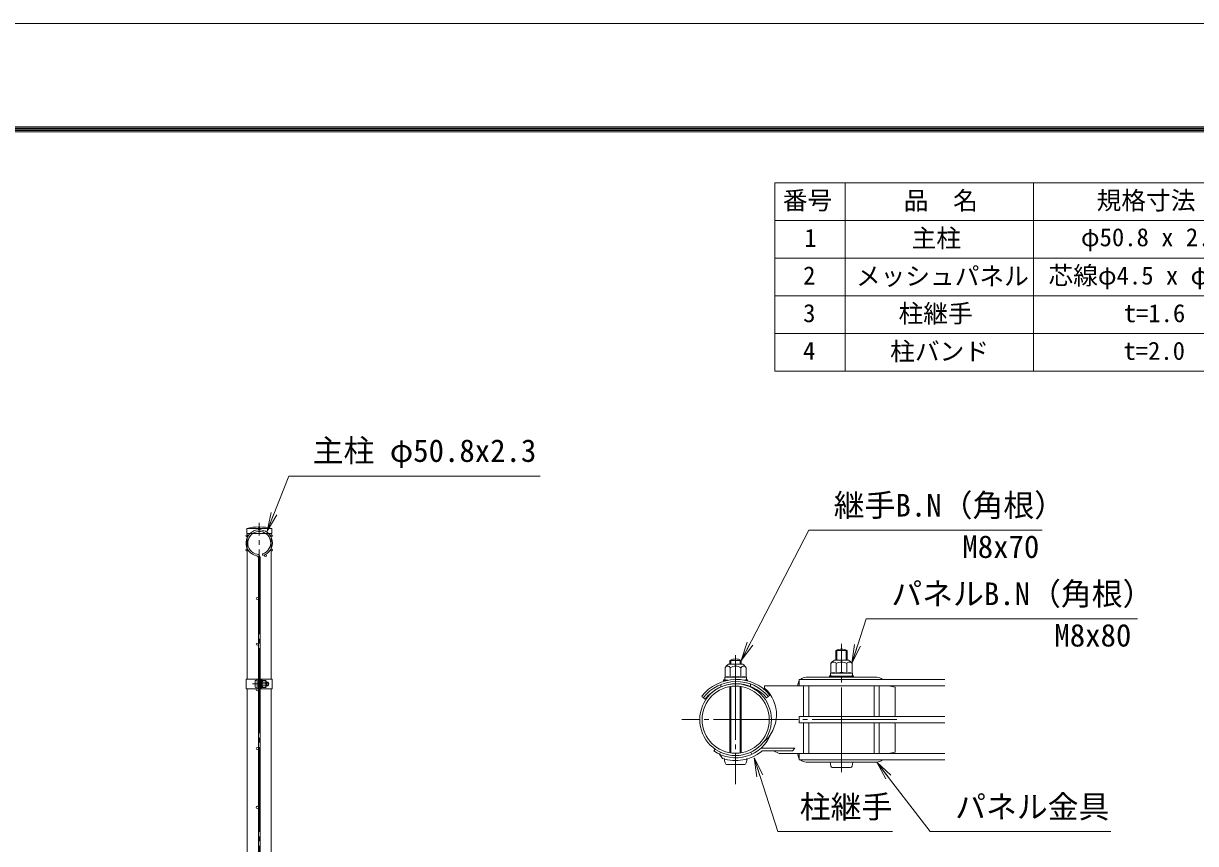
# Model space of a CAD drawing. Units: millimetres, scale not verified. Extents: x -4200 to 4200, y -2970 to 2970.
# Drawn here: x -424 to 2067, y 1227 to 2970 of the extents above; entities that cross this region are included whole.
import ezdxf
from ezdxf.enums import TextEntityAlignment as Align

# ---------------------------------------------------------------- set-up
doc = ezdxf.new("R2010")
doc.units = ezdxf.units.MM
doc.header["$LTSCALE"] = 10
doc.linetypes.add('LONG_CHAIN', pattern=[21, 18, -1, 1, -1])
for name, color, linetype, lineweight in [('0-3_0', 7, 'Continuous', 9), ('0-6_D-MTR-FRAM', 7, 'Continuous', 9), ('0-7_D-STR2', 7, 'Continuous', 9), ('0-8_D-STR1', 1, 'Continuous', 9), ('0-9_D-BMK', 2, 'LONG_CHAIN', 9), ('0-A_D-STR3', 3, 'Continuous', 9), ('0-D_D-STR-TXT', 7, 'Continuous', 9), ('0-E_D-TTL', 7, 'Continuous', 9)]:
    doc.layers.add(name, color=color, linetype=linetype, lineweight=lineweight)
doc.layers.add('0-5_D-MTR-TXT', color=7, linetype='Continuous')
doc.styles.add('ＭＳ ゴシック', font='')
doc.styles.get('ＭＳ ゴシック').set_extended_font_data('MS Gothic')

# ---------------------------------------------------------------- blocks, each defined once
blk = doc.blocks.new('_Open')
at = {"layer": '0-3_0'}
blk.add_line((-10, 1.667), (0, 0), dxfattribs=at)
blk.add_lwpolyline([(-10, -1.667), (0, 0), (-10, 0)], dxfattribs=at)

msp = doc.modelspace()

# ---------------------------------------------------------------- linework, layer by layer
at = {"layer": '0-6_D-MTR-FRAM'}
for p, q in [((1172.71, 2631.28), (3822.71, 2631.28)), ((1172.71, 2631.28), (1172.71, 2231.28)), ((1322.71, 2631.28), (1322.71, 2231.28)), ((1722.71, 2631.28), (1722.71, 2231.28)), ((1172.71, 2551.28), (3822.71, 2551.28)), ((1172.71, 2471.28), (3822.71, 2471.28)), ((1172.71, 2391.28), (3822.71, 2391.28)), ((1172.71, 2311.28), (3822.71, 2311.28)), ((1172.71, 2231.28), (3822.71, 2231.28))]:
    msp.add_line(p, q, dxfattribs=at)
at = {"layer": '0-7_D-STR2'}
for p, q in [((75.05, 183.34), (75.05, 1835.07)), ((78.65, 183.34), (78.65, 1835.07)), ((83.82, 1842.82), (84.85, 1839.37)), ((1534.24, 1575.94), (1224.64, 1575.94)), ((1224.64, 1575.94), (1224.64, 1562.44)), ((1534.24, 1562.44), (1224.64, 1562.44)), ((1234.24, 1497.34), (1234.24, 1562.44)), ((1245.04, 1497.34), (1245.04, 1562.44)), ((1384.24, 1497.34), (1384.24, 1562.44)), ((1395.04, 1497.34), (1395.04, 1562.44)), ((1534.24, 1483.84), (1224.64, 1483.84)), ((1234.24, 1418.74), (1234.24, 1483.84)), ((1245.04, 1418.74), (1245.04, 1483.84)), ((1384.24, 1418.74), (1384.24, 1483.84)), ((1395.04, 1418.74), (1395.04, 1483.84)), ((1534.24, 1418.74), (1224.64, 1418.74)), ((1224.64, 1418.74), (1224.64, 1405.24)), ((1534.24, 1405.24), (1224.64, 1405.24))]:
    msp.add_line(p, q, dxfattribs=at)
msp.add_lwpolyline([(1534.24, 1497.34), (1224.64, 1497.34), (1224.64, 1483.84)], dxfattribs=at)
for centre in [(76.85, 1896.46), (50.65, 1881.33), (103.05, 1881.33), (50.65, 1851.08), (103.05, 1851.08), (90.17, 1839.05), (72.8, 1748.21), (72.8, 1651.21), (72.8, 1554.21), (72.8, 1429.21), (72.8, 1304.21)]:
    msp.add_circle(centre, 2.25, dxfattribs=at)
for centre, radius, start, end in [((76.85, 1866.21), 28, 286.60421, 260.16066), ((76.85, 1866.21), 24.4, 286.60421, 260.16066), ((71.45, 1835.07), 3.6, 0, 80.16066), ((71.45, 1835.07), 7.2, 0, 80.16066)]:
    msp.add_arc(centre, radius, start, end, dxfattribs=at)
at = {"layer": '0-8_D-STR1'}
for p, q in [((103.45, 1897.21), (50.25, 1897.21)), ((50.25, 1897.21), (50.25, 1886.21)), ((103.45, 1886.21), (103.45, 1897.21)), ((103.45, 1886.21), (50.25, 1886.21)), ((51.45, 1886.21), (51.45, 1576.46)), ((102.25, 1576.46), (102.25, 1886.21)), ((51.45, 1556.46), (51.45, 1201.46)), ((102.25, 1201.46), (102.25, 1556.46))]:
    msp.add_line(p, q, dxfattribs=at)
for radius in [76.2, 71.4]:
    msp.add_circle((1089.64, 1490.59), radius, dxfattribs=at)
msp.add_arc((76.85, 1780.78), 119.43, 77.13052, 102.86948, dxfattribs=at)
at = {"layer": '0-9_D-BMK'}
for p, q in [((76.85, -217.79), (76.85, 1909.21)), ((1314.64, 1379.27), (1314.64, 1651.89)), ((1089.64, 1627.75), (1089.64, 1353.43)), ((62.43, 1566.46), (98.17, 1566.46)), ((1432.54, 1490.59), (975.34, 1490.59))]:
    msp.add_line(p, q, dxfattribs=at)
at = {"layer": '0-A_D-STR3'}
for p, q in [((1302.64, 1617.19), (1302.64, 1637.59)), ((1302.64, 1637.59), (1326.64, 1637.59)), ((1304.67, 1617.19), (1304.67, 1637.59)), ((1324.61, 1617.19), (1324.61, 1637.59)), ((1326.64, 1617.19), (1326.64, 1637.59)), ((1067.12, 1600.98), (1067.12, 1580.89)), ((1074.64, 1608.49), (1104.64, 1608.49)), ((1077.64, 1608.49), (1077.64, 1616.59)), ((1077.64, 1616.59), (1101.64, 1616.59)), ((1078.38, 1600.98), (1078.38, 1580.59)), ((1079.67, 1608.49), (1079.67, 1616.59)), ((1099.61, 1608.49), (1099.61, 1616.59)), ((1100.9, 1600.98), (1100.9, 1580.59)), ((1101.64, 1608.49), (1101.64, 1616.59)), ((1112.15, 1600.98), (1112.15, 1580.89)), ((1292.12, 1609.67), (1292.12, 1589.58)), ((1299.64, 1617.19), (1329.64, 1617.19)), ((1303.38, 1609.67), (1303.38, 1589.29)), ((1325.9, 1609.67), (1325.9, 1589.29)), ((1337.15, 1609.67), (1337.15, 1589.58)), ((49.15, 1576.46), (75.05, 1576.46)), ((49.15, 1576.46), (49.15, 1556.46)), ((67.95, 1572.96), (67.95, 1559.96)), ((72.75, 1556.46), (72.75, 1576.46)), ((72.75, 1574.46), (72.75, 1558.46)), ((75.05, 1556.46), (75.05, 1576.46)), ((75.05, 1570.46), (78.65, 1570.46)), ((75.05, 1569.78), (78.65, 1569.78)), ((78.65, 1556.46), (78.65, 1576.46)), ((78.65, 1576.46), (104.55, 1576.46)), ((80.95, 1556.46), (80.95, 1576.46)), ((80.95, 1570.96), (81.34, 1574.12)), ((80.95, 1570.96), (80.95, 1561.96)), ((83.1, 1574.21), (81.44, 1574.21)), ((83.15, 1566.46), (83.15, 1574.18)), ((89.94, 1570.21), (83.15, 1570.21)), ((83.25, 1573.96), (83.2, 1574.13)), ((89.94, 1573.96), (83.25, 1573.96)), ((92.45, 1571.46), (92.45, 1561.46)), ((92.45, 1570.46), (95.75, 1570.46)), ((92.45, 1569.78), (96.07, 1569.78)), ((95.75, 1570.46), (95.75, 1562.46)), ((104.55, 1576.46), (104.55, 1556.46)), ((1064.14, 1574.89), (1068.07, 1574.89)), ((1064.14, 1573.39), (1064.14, 1574.89)), ((1064.14, 1573.39), (1068.07, 1573.39)), ((1066.39, 1580.46), (1066.39, 1575.46)), ((1089.64, 1580.59), (1066.46, 1580.59)), ((1067.12, 1580.89), (1066.61, 1580.75)), ((1073.25, 1574.35), (1066.65, 1575.16)), ((1068.84, 1574.79), (1071.4, 1573.96)), ((1089.64, 1580.59), (1112.81, 1580.59)), ((1108, 1574.59), (1112.62, 1575.16)), ((1110.44, 1574.79), (1109.15, 1574.38)), ((1111.21, 1574.89), (1115.14, 1574.89)), ((1112.89, 1580.39), (1112.89, 1575.46)), ((1239.64, 1580.59), (1389.64, 1580.59)), ((1289.48, 1583.63), (1293.8, 1583.63)), ((1289.48, 1582.13), (1289.48, 1583.63)), ((1289.48, 1582.13), (1293.8, 1582.13)), ((1291.41, 1589.16), (1291.41, 1584.15)), ((1314.66, 1589.29), (1291.48, 1589.29)), ((1292.14, 1589.58), (1291.63, 1589.45)), ((1301.16, 1582.69), (1291.67, 1583.85)), ((1293.8, 1582.13), (1299.1, 1580.59)), ((1299.1, 1580.59), (1330.18, 1580.59)), ((1301.16, 1582.69), (1328.16, 1582.69)), ((1302.49, 1582.09), (1302.49, 1582.69)), ((1302.49, 1582.69), (1326.79, 1582.69)), ((1314.66, 1589.29), (1337.83, 1589.29)), ((1326.79, 1582.09), (1326.79, 1582.69)), ((1328.16, 1582.69), (1337.65, 1583.85)), ((1330.18, 1582.09), (1336.16, 1583.63)), ((1336.16, 1582.13), (1330.18, 1580.59)), ((1336.16, 1583.63), (1340.48, 1583.63)), ((1337.91, 1589.09), (1337.91, 1584.15)), ((49.15, 1556.46), (75.05, 1556.46)), ((75.05, 1563.13), (78.65, 1563.13)), ((75.05, 1562.46), (78.65, 1562.46)), ((78.65, 1556.46), (104.55, 1556.46)), ((80.95, 1561.96), (81.34, 1558.79)), ((83.08, 1558.71), (81.44, 1558.71)), ((83.15, 1566.46), (83.15, 1558.73)), ((89.94, 1562.7), (83.15, 1562.7)), ((89.94, 1558.95), (83.25, 1558.95)), ((92.45, 1563.13), (96.07, 1563.13)), ((92.45, 1562.46), (95.75, 1562.46)), ((1058.24, 1565.23), (1058.39, 1560.11)), ((1077.64, 1420.2), (1077.64, 1560.97)), ((1079.67, 1419.89), (1079.67, 1561.29)), ((1099.61, 1419.89), (1099.61, 1561.29)), ((1101.64, 1420.2), (1101.64, 1560.97)), ((1121.23, 1566.4), (1121.39, 1561.22)), ((1224.64, 1562.59), (1151.3, 1562.59)), ((1151.3, 1557.79), (1151.3, 1562.59)), ((1428.64, 1559.59), (1414.39, 1562.44)), ((1428.64, 1499.59), (1428.64, 1559.59)), ((1017.67, 1540.16), (1025.05, 1534.49)), ((1155.57, 1536.85), (1162.64, 1542.89)), ((1428.64, 1421.59), (1428.64, 1481.59)), ((1045.93, 1428.17), (1043.18, 1424.24)), ((1057.44, 1421.53), (1055.41, 1417.18)), ((1121.84, 1421.53), (1123.87, 1417.18)), ((1215.64, 1430.29), (1147.71, 1430.29)), ((1210.6, 1424.29), (1147.71, 1424.29)), ((1182.38, 1418.59), (1170.15, 1424.29)), ((1215.64, 1430.29), (1210.6, 1424.29)), ((1414.39, 1418.74), (1428.64, 1421.59)), ((1061.69, 1408.2), (1055.41, 1417.18)), ((1224.64, 1418.59), (1182.38, 1418.59)), ((1389.64, 1400.59), (1239.64, 1400.59)), ((1070.14, 1395.19), (1109.14, 1395.19)), ((1295.14, 1388.59), (1334.14, 1388.59))]:
    msp.add_line(p, q, dxfattribs=at)
for points in [[(1113.59, 1573.39), (1115.14, 1573.39), (1115.14, 1574.89)], [(1293.8, 1583.63), (1299.1, 1582.09), (1330.18, 1582.09)], [(1336.16, 1582.13), (1340.48, 1582.13), (1340.48, 1583.63)]]:
    msp.add_lwpolyline(points, dxfattribs=at)
for centre, radius, start, end in [((1314.64, 1615.09), 25.5, 61.92751, 118.07249), ((1087.4, 1588.17), 24, 122.13463, 147.68315), ((1072.75, 1597.93), 6.4, 28.45309, 151.54691), ((1089.64, 1594.09), 25.5, 61.92751, 118.07249), ((1089.64, 1583.7), 20.62, 90, 123.09348), ((1089.64, 1583.7), 20.62, 56.90652, 90), ((1106.53, 1597.93), 6.4, 28.45309, 151.54691), ((1091.87, 1588.17), 24, 32.31685, 57.86537), ((1312.4, 1596.87), 24, 122.13463, 147.68315), ((1297.75, 1606.62), 6.4, 28.45309, 151.54691), ((1314.64, 1592.4), 20.62, 90, 123.09348), ((1314.64, 1592.4), 20.62, 56.90652, 90), ((1331.53, 1606.62), 6.4, 28.45309, 151.54691), ((1316.87, 1596.87), 24, 32.31685, 57.86537), ((81.44, 1574.11), 0.1, 90, 173), ((83.1, 1574.11), 0.1, 15, 90), ((78.27, 1572.08), 5.32, 339.37322, 22.7756), ((62.39, 1566.46), 21.19, 0, 10.20031), ((84.18, 1566.46), 6.87, 0, 33.09348), ((88.93, 1572.09), 2.13, 298.45309, 61.54691), ((85.67, 1567.2), 8, 32.13463, 57.68315), ((88.25, 1566.46), 8.5, 331.92751, 28.07249), ((1091.27, 1482.81), 93.3, 40.09045, 142.03013), ((1091.27, 1482.81), 88.8, 40.06988, 142.03013), ((1066.69, 1580.46), 0.3, 105, 180), ((1066.69, 1575.46), 0.3, 180, 263), ((1072.75, 1565.95), 15.97, 69.37322, 112.7756), ((1068.07, 1571.89), 3, 75.11181, 90), ((1068.07, 1570.39), 3, 78.162, 90), ((1089.64, 1518.32), 63.57, 90, 100.20031), ((1089.64, 1518.32), 63.57, 79.79969, 90), ((1106.52, 1565.95), 15.97, 67.2244, 110.62678), ((1111.21, 1571.89), 3, 90, 104.88819), ((1112.59, 1575.46), 0.3, 277, 0), ((1112.59, 1580.39), 0.3, 0, 67.2244), ((1239.64, 1562.59), 18, 146.44269, 180), ((1239.64, 1562.59), 18, 90, 132.12642), ((1291.71, 1589.16), 0.3, 105, 180), ((1291.71, 1584.15), 0.3, 180, 263), ((1297.77, 1574.64), 15.97, 69.37322, 112.7756), ((1302.44, 1580.98), 1.71, 88.43845, 139.48837), ((1314.66, 1527.02), 63.57, 90, 100.20031), ((1314.66, 1527.02), 63.57, 79.79969, 90), ((1331.54, 1574.64), 15.97, 67.2244, 110.62678), ((1326.84, 1580.98), 1.71, 40.51348, 91.56339), ((1337.61, 1584.15), 0.3, 277, 0), ((1337.61, 1589.09), 0.3, 0, 67.2244), ((1389.64, 1562.59), 18, 47.87358, 90), ((81.44, 1558.81), 0.1, 187, 270), ((83.08, 1558.81), 0.1, 270, 337.2244), ((78.27, 1560.83), 5.32, 337.2244, 20.62678), ((62.39, 1566.46), 21.19, 349.79969, 0), ((84.18, 1566.46), 6.87, 326.90652, 0), ((88.93, 1560.83), 2.13, 298.45309, 61.54691), ((85.67, 1565.71), 8, 302.31685, 327.86537), ((1091.27, 1482.81), 84, 40.0455, 142.03013), ((1100.31, 1501.16), 76.2, 309.08219, 48), ((1425.64, 1499.59), 3, 311.40962, 0), ((1425.64, 1481.59), 3, 0, 48.59038), ((1089.64, 1490.59), 81, 235, 338.49272), ((1089.64, 1490.59), 87, 251.26406, 309.23939), ((1147.71, 1419.49), 10.8, 90, 129.23939), ((1147.71, 1419.49), 4.8, 90, 129.23939), ((1239.64, 1418.59), 18, 180, 213.55731), ((1239.64, 1418.59), 18, 227.87358, 270), ((1389.64, 1418.59), 18, 270, 312.12642)]:
    msp.add_arc(centre, radius, start, end, dxfattribs=at)
for centre, major_axis, start_param, end_param in [((72.75, 1572.96), (4.8, 0), 1.5707963, 3.1415927), ((72.75, 1559.96), (4.8, 0), 3.1415927, 4.712389), ((1070.14, 1409.59), (0, 14.4), 1.677679, 3.1415927), ((1109.14, 1409.59), (0, 14.4), 3.1415927, 4.6055063), ((1295.14, 1402.99), (0, 14.4), 1.7382444, 3.1415927), ((1334.14, 1402.99), (0, 14.4), 3.1415927, 4.5449409)]:
    msp.add_ellipse(centre, major_axis=major_axis, ratio=0.3125, start_param=start_param, end_param=end_param, dxfattribs=at)
at = {"layer": '0-D_D-STR-TXT'}
for points in [[(674.37, 2007.93), (139.69, 2007.93), (94.2, 1892.99)], [(1741.14, 1893.36), (1245.04, 1893.36), (1102.56, 1618.37)], [(1944.08, 1705.13), (1367.37, 1705.13), (1337.28, 1612.35)], [(1422.99, 1253.14), (1179.43, 1253.14), (1129.78, 1407.56)], [(1887.22, 1253.14), (1503.37, 1253.14), (1390.86, 1399.01)]]:
    msp.add_lwpolyline(points, dxfattribs=at)
at = {"layer": '0-E_D-TTL', "color": 2}
msp.add_lwpolyline([(-4199.68, 2970.23), (4200.32, 2970.23), (4200.32, -2969.77), (-4199.68, -2969.77)], close=True, dxfattribs=at)
at = {"layer": '0-E_D-TTL'}
for points in [[(-3929.68, 2750.23), (3930.32, 2750.23), (3930.32, -2749.77), (-3929.68, -2749.77)], [(-3927.18, 2747.73), (3927.82, 2747.73), (3927.82, -2747.27), (-3927.18, -2747.27)], [(-3924.68, 2745.23), (3925.32, 2745.23), (3925.32, -2744.77), (-3924.68, -2744.77)], [(-3922.18, 2742.73), (3922.82, 2742.73), (3922.82, -2742.27), (-3922.18, -2742.27)], [(-3919.68, 2740.23), (3920.32, 2740.23), (3920.32, -2739.77), (-3919.68, -2739.77)]]:
    msp.add_lwpolyline(points, close=True, dxfattribs=at)

# ---------------------------------------------------------------- block references
at = {"layer": '0-D_D-STR-TXT', "xscale": 4, "yscale": 4}
for p, rotation in [((93.46, 1891.13), 248.409), ((1101.64, 1616.59), 242.61059), ((1336.66, 1610.45), 252.02793), ((1129.17, 1409.47), 107.82107), ((1389.64, 1400.59), 127.64359)]:
    msp.add_blockref('_Open', p, dxfattribs=dict(at, rotation=rotation))

# ---------------------------------------------------------------- texts
at = {"layer": '0-5_D-MTR-TXT', "style": 'ＭＳ ゴシック'}
for s, p in [('番号', (1189.91, 2563.54)), ('品\u3000名', (1447.05, 2562.98)), ('規格寸法', (1857.07, 2563.22)), ('1', (1235.57, 2483.78)), ('主柱', (1463.87, 2483.1)), ('φ50.8 x 2.3', (1823.59, 2485.14)), ('2', (1233.17, 2403.88)), ('メッシュパネル', (1345.39, 2402.4)), ('芯線φ4.5 x φ4.5', (1754.75, 2403.78)), ('3', (1233.17, 2323.88)), ('柱継手', (1436.05, 2322.98)), ('t=1.6', (1914.57, 2323.78)), ('4', (1233.05, 2243.88)), ('柱バンド', (1418.21, 2242.54)), ('t=2.0', (1913.99, 2243.78))]:
    msp.add_text(s, height=38.49, dxfattribs=at).set_placement(p, align=Align.BOTTOM_LEFT)
at = {"layer": '0-D_D-STR-TXT', "style": 'ＭＳ ゴシック'}
for s, p in [('主柱 φ50.8x2.3', (190.61, 2023.95)), ('継手B.N（角根）', (1298.25, 1907.85)), ('M8x70', (1571.67, 1819.82)), ('パネルB.N（角根）', (1420.58, 1719.61)), ('M8x80', (1767.27, 1631.58)), ('柱継手', (1225.95, 1267)), ('パネル金具', (1556.32, 1267))]:
    msp.add_text(s, height=48.09, dxfattribs=at).set_placement(p, align=Align.BOTTOM_LEFT)

doc.saveas('drawing.dxf')
